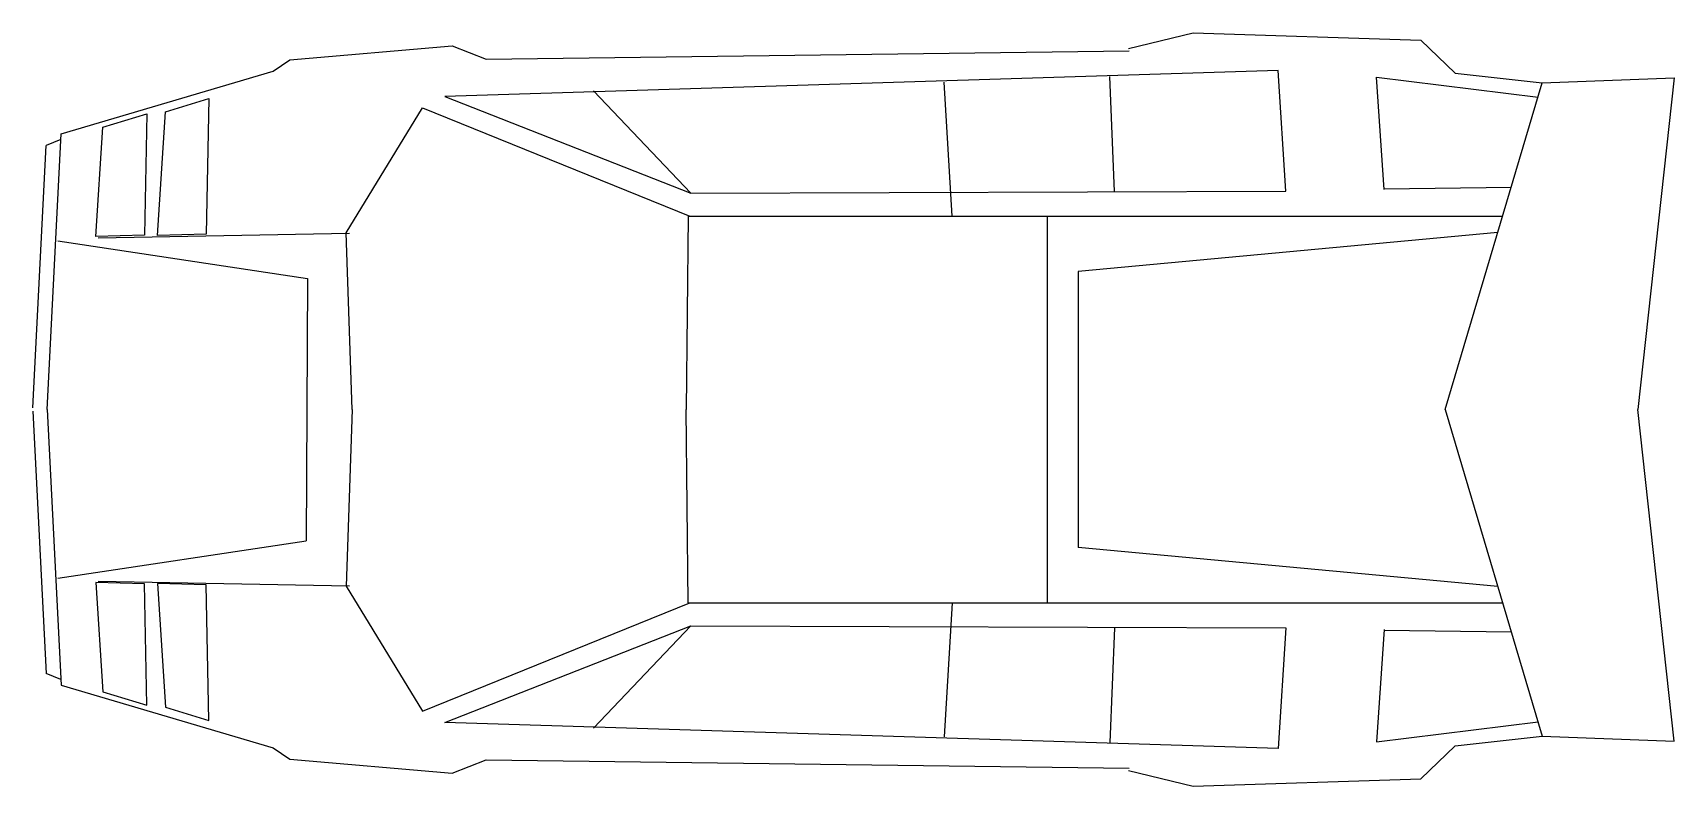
# Model space of a CAD drawing. Extents: x 1.11 to 6.15, y 1.12 to 3.43.
import ezdxf

# ---------------------------------------------------------------- set-up
doc = ezdxf.new("R2010")
doc.units = 0
doc.layers.get('0').update_dxf_attribs({"linetype": 'CONTINUOUS'})

msp = doc.modelspace()

# ---------------------------------------------------------------- linework, layer by layer
for p, q in [((4.4761, 3.3829), (4.6752, 3.4315)), ((4.6752, 3.4315), (5.3736, 3.4092)), ((1.9017, 3.3486), (2.4008, 3.3918)), ((2.4008, 3.3918), (2.5049, 3.3505)), ((2.5049, 3.3505), (4.4779, 3.3763)), ((5.3736, 3.4092), (5.4788, 3.3076)), ((1.8506, 3.3132), (1.9017, 3.3486)), ((1.2001, 3.1212), (1.8506, 3.3132)), ((4.9358, 3.3154), (2.3777, 3.2362)), ((3.9352, 2.8687), (3.9109, 3.2802)), ((4.4338, 2.9446), (4.419, 3.2977)), ((4.9594, 2.9452), (4.9358, 3.3154)), ((5.2377, 3.2948), (5.7335, 3.234)), ((5.261, 2.9505), (5.2377, 3.2948)), ((5.4488, 2.2746), (5.7465, 3.2778)), ((5.4788, 3.3076), (5.7465, 3.2778)), ((5.7465, 3.2778), (6.1512, 3.2935)), ((6.1512, 3.2935), (6.0397, 2.2746)), ((1.5206, 3.1889), (1.6531, 3.2297)), ((1.6531, 3.2297), (1.6451, 2.8136)), ((2.3777, 3.2362), (3.1326, 2.9392)), ((3.1326, 2.9392), (2.8341, 3.2528)), ((1.3282, 3.1414), (1.4627, 3.1828)), ((1.4627, 3.1828), (1.4556, 2.8103)), ((1.4961, 2.8091), (1.5206, 3.1889)), ((2.0747, 2.8173), (2.3094, 3.2006)), ((2.3094, 3.2006), (3.1303, 2.868)), ((1.3065, 2.8058), (1.3282, 3.1414)), ((1.1132, 2.2802), (1.1537, 3.0856)), ((1.1992, 3.1036), (1.1537, 3.0856)), ((1.1575, 2.2746), (1.2001, 3.1212)), ((3.1326, 2.9392), (4.9594, 2.9452)), ((5.2606, 2.9521), (5.6514, 2.9573)), ((3.1252, 2.868), (3.1181, 2.2746)), ((3.1252, 2.868), (5.6253, 2.868)), ((4.2281, 1.6804), (4.2281, 2.8689)), ((1.1899, 2.7922), (1.9565, 2.6773)), ((1.4556, 2.8103), (1.3065, 2.8058)), ((1.3138, 2.8019), (2.0854, 2.8164)), ((1.6451, 2.8136), (1.4961, 2.8091)), ((2.093, 2.2746), (2.0747, 2.8173)), ((5.6101, 2.8182), (4.3223, 2.6982)), ((1.9565, 2.6773), (1.9519, 1.8713)), ((4.3223, 2.6982), (4.3223, 1.8511)), ((1.1132, 2.2691), (1.1537, 1.4637)), ((1.1575, 2.2746), (1.2001, 1.4281)), ((2.093, 2.2746), (2.0747, 1.732)), ((3.1252, 1.6813), (3.1181, 2.2746)), ((5.4488, 2.2746), (5.7465, 1.2715)), ((6.1512, 1.2558), (6.0397, 2.2746)), ((1.1899, 1.7571), (1.9519, 1.8713)), ((5.6101, 1.7311), (4.3223, 1.8511)), ((1.3065, 1.7435), (1.3282, 1.4079)), ((1.4556, 1.739), (1.3065, 1.7435)), ((1.3138, 1.7474), (2.0854, 1.7329)), ((1.4627, 1.3665), (1.4556, 1.739)), ((1.6451, 1.7357), (1.4961, 1.7402)), ((1.4961, 1.7402), (1.5206, 1.3604)), ((1.6531, 1.3196), (1.6451, 1.7357)), ((2.0747, 1.732), (2.3094, 1.3487)), ((2.3094, 1.3487), (3.1303, 1.6813)), ((3.1252, 1.6813), (5.6253, 1.6813)), ((3.9352, 1.6806), (3.9109, 1.2691)), ((2.3777, 1.3131), (3.1326, 1.6101)), ((3.1326, 1.6101), (2.8341, 1.2965)), ((3.1326, 1.6101), (4.9594, 1.6041)), ((4.4338, 1.6046), (4.419, 1.2516)), ((4.9594, 1.6041), (4.9358, 1.2339)), ((5.261, 1.5988), (5.2377, 1.2545)), ((5.2606, 1.5972), (5.6514, 1.592)), ((1.1992, 1.4457), (1.1537, 1.4637)), ((1.2001, 1.4281), (1.8506, 1.2361)), ((1.3282, 1.4079), (1.4627, 1.3665)), ((1.5206, 1.3604), (1.6531, 1.3196)), ((4.9358, 1.2339), (2.3777, 1.3131)), ((5.2377, 1.2545), (5.7335, 1.3153)), ((5.4788, 1.2417), (5.7465, 1.2715)), ((5.7465, 1.2715), (6.1512, 1.2558)), ((1.8506, 1.2361), (1.9017, 1.2007)), ((5.3736, 1.1401), (5.4788, 1.2417)), ((1.9017, 1.2007), (2.4008, 1.1575)), ((2.4008, 1.1575), (2.5049, 1.1988)), ((2.5049, 1.1988), (4.4779, 1.173)), ((4.4761, 1.1664), (4.6752, 1.1178)), ((4.6752, 1.1178), (5.3736, 1.1401))]:
    msp.add_line(p, q)

doc.saveas('drawing.dxf')
